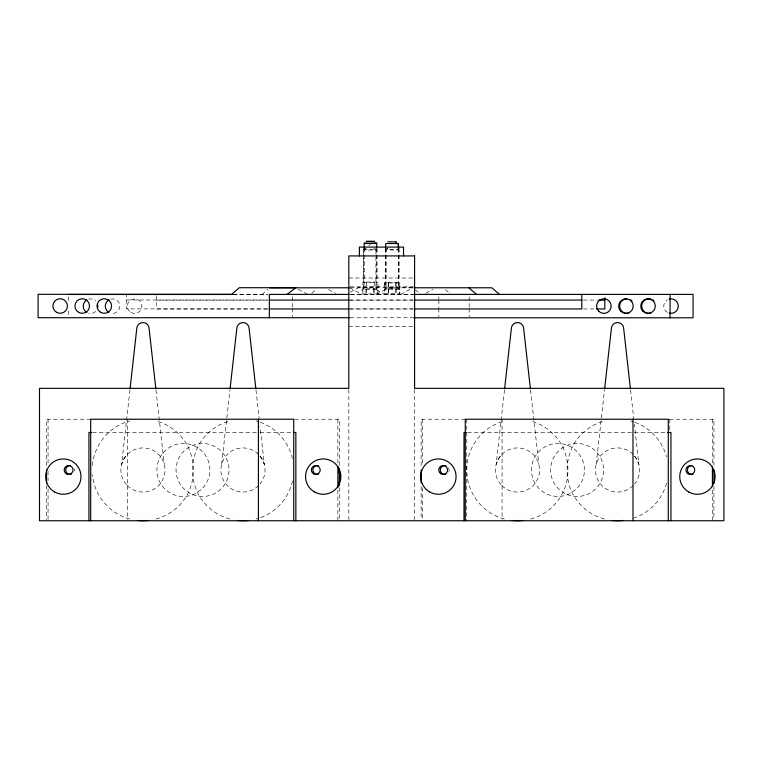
<?xml version="1.0" encoding="UTF-8"?>
<svg xmlns="http://www.w3.org/2000/svg" width="762" height="762" viewBox="0 0 762 762"><rect width="100%" height="100%" fill="white"/><g stroke="black" fill="none" stroke-linecap="round" stroke-linejoin="round"><path stroke-width="0.57" stroke-dasharray="3.81 2.86" d="M129.921 390.03L121.625 464.277L123.835 458.953L127.34 454.381M221.647 464.277L229.943 390.03M504.482 390.03L496.195 464.277L498.396 458.953L501.901 454.381M596.217 464.277L604.504 390.03M262.004 294.465L267.976 289.312M363.369 288.836L363.369 249.707L365.465 248.031M366.255 248.393L364.15 250.069L376.733 250.069L374.637 248.393M387.81 248.021L385.715 249.698L398.297 249.698M388.125 248.317L386.029 249.993L398.602 249.993L396.202 248.021M311.744 293.075L316.154 289.77M368.846 245.516L370.446 244.45M400.783 294.399L413.033 287.779M425.825 293.294L432.968 289.436M350.291 292.122L358.531 287.703L412.375 287.703L421.205 294.322M376.485 294.465L388.849 287.846L413.423 287.846M363.369 249.707L375.942 249.707L375.942 288.836M348.815 277.997L413.404 277.997M362.893 282.616L377.99 282.616M349.996 286.826L413.404 286.826M362.941 287.103L378.038 287.103M350.415 287.779L372.647 287.779L385.01 294.399M232.867 294.322L267.176 294.322M350.863 294.322L412.994 294.322M233.505 294.465L267.919 294.465M350.291 294.399L413.795 294.399M126.368 299.99L267.757 299.99M348.815 300.066L413.909 299.99M583.416 300.066L597.675 300.066M156.686 300.123L267.186 300.123M350.358 300.123L413.328 300.123M267.757 308.896L126.368 308.896L126.368 294.322M348.815 308.896L413.909 308.896M583.416 308.962L595.303 308.962M267.186 309.029L156.686 309.029L156.686 294.465M350.358 309.029L413.328 309.029M350.187 317.792L412.69 317.716M348.815 326.546L413.404 326.546M90.697 419.233L46.558 419.233L46.558 467.63M294.884 419.233L339.347 419.233L339.347 465.268M465.258 419.233L421.129 419.233L421.129 466.449M669.446 419.233L713.918 419.233L713.918 466.449M92.497 432.473L258.985 432.473M260.175 432.473L292.284 432.473M467.582 432.473L666.178 432.473M349.653 287.779L362.007 294.399M328.527 289.493L335.671 293.36M298.209 289.36L307.4 294.322M445.341 289.827L451.514 294.465M373.847 248.031L375.942 249.707M634.536 456.209L636.641 458.953L638.851 464.277L634.375 424.205M259.975 456.209L262.08 458.953L264.281 464.277L260.071 426.568M630.555 390.03L633.717 418.319M530.533 390.03L538.829 464.277M255.984 390.03L259.147 418.319M155.962 390.03L164.259 464.277M713.918 486.508L713.918 519.56M712.422 419.233L712.422 464.087M712.422 490.052L712.422 520.741M669.779 419.233L669.779 431.035M502.063 419.233L502.063 519.56M469.173 296.732L469.173 307.915M469.173 308.496L469.173 316.754M466.754 419.233L466.754 520.741M438.855 296.589L438.855 299.009M438.855 300.171L438.855 307.781M438.855 308.362L438.855 316.611M422.615 419.233L422.615 465.268M422.615 487.69L422.615 520.741M421.129 486.508L421.129 519.56M414.585 389.515L414.585 519.56M399.555 287.684L399.555 282.654L384.458 282.654L384.458 287.684M399.136 248.288L399.136 277.997M398.602 248.555L398.602 289.131M398.297 248.269L398.297 288.836M396.088 282.95L396.088 287.979M396.088 289.131L396.088 294.161M395.783 282.654L395.783 287.684M395.783 288.836L395.783 293.865M388.544 282.95L388.544 287.979M388.544 289.131L388.544 294.161M388.229 282.654L388.229 287.684M388.229 288.836L388.229 293.865M386.029 248.555L386.029 289.131M385.896 248.288L385.896 277.997M385.715 248.269L385.715 288.836M377.99 287.645L378.038 282.064L362.941 282.064L362.893 287.645M377.99 294.237L377.99 289.208L362.893 289.208L362.893 294.237M377.066 248.288L377.066 277.997M376.733 248.222L376.733 289.208M374.266 282.064L374.218 287.645M374.218 289.208L374.218 294.237M373.428 288.836L373.428 293.875M366.712 282.064L366.674 287.645M366.674 289.208L366.674 294.237M365.884 288.836L365.884 293.875M364.15 248.222L364.15 289.208M363.826 248.288L363.826 277.997M348.815 389.515L348.815 519.56M339.347 487.69L339.347 519.56M337.861 419.233L337.861 464.087M337.861 490.052L337.861 520.741M292.322 296.666L292.322 307.848M292.322 308.439L292.322 316.687M127.492 419.233L127.492 519.56M68.418 296.799L68.418 301.485M68.418 310.839L68.418 316.687M48.054 419.233L48.054 465.268M48.054 471.164L48.054 480.612M48.054 488.871L48.054 520.741M46.558 485.337L46.558 519.56M666.559 483.127A50.759 50.759 0 0 1 630.669 519.017M604.399 519.017A50.759 50.759 0 0 1 573.576 495.367C564.747 479.689 565.118 460.305 573.576 444.608A50.759 50.759 0 0 1 604.399 420.957M630.669 420.957A50.759 50.759 0 0 1 633.832 421.919M634.879 422.291A50.759 50.759 0 0 1 666.559 456.848M634.679 456.095A22.069 22.069 0 0 1 634.679 483.88M633.136 485.594A22.069 22.069 0 0 1 601.932 485.594A22.069 22.069 0 0 1 601.932 454.381A22.069 22.069 0 0 1 633.136 454.381M667.369 312.401A7.287 7.287 0 0 1 667.369 299.79M95.631 311.306A7.287 7.287 0 0 1 88.602 313.192M88.602 299.123A7.287 7.287 0 0 1 95.631 301.009M110.671 299.123A7.287 7.287 0 0 1 119.834 306.162A7.287 7.287 0 0 1 110.671 313.192M448.504 467.782A4.41 4.41 0 0 1 448.504 472.192M530.647 519.017A50.759 50.759 0 0 0 561.47 495.367C570.29 479.689 569.919 460.305 561.47 444.608A50.759 50.759 0 0 0 530.647 420.957M504.377 519.017A50.759 50.759 0 0 1 504.377 420.957M74.381 468.849A4.41 4.41 0 0 1 74.381 471.126M156.077 519.017A50.759 50.759 0 0 0 186.9 495.367C195.729 479.689 195.358 460.305 186.9 444.608A50.759 50.759 0 0 0 156.077 420.957M129.807 519.017A50.759 50.759 0 0 1 92.383 474.402M92.383 465.572A50.759 50.759 0 0 1 129.807 420.957M292.513 480.984A50.759 50.759 0 0 1 256.099 519.017M229.829 519.017A50.759 50.759 0 0 1 199.006 495.367C190.186 479.689 190.548 460.305 199.006 444.608A50.759 50.759 0 0 1 229.829 420.957M256.099 420.957A50.759 50.759 0 0 1 259.27 421.919M260.318 422.291A50.759 50.759 0 0 1 292.513 458.991M260.109 456.095A22.069 22.069 0 0 1 260.109 483.88M258.566 485.594A22.069 22.069 0 0 1 227.362 485.594A22.069 22.069 0 0 1 227.362 454.381A22.069 22.069 0 0 1 258.566 454.381M201.12 489.652L195.424 493.576A26.48 26.48 0 0 1 156.915 470.935A26.48 26.48 0 0 1 193.71 445.599A26.48 26.48 0 0 1 201.12 489.652M575.681 489.652L569.986 493.576A26.48 26.48 0 0 1 531.485 470.935A26.48 26.48 0 0 1 568.281 445.599A26.48 26.48 0 0 1 575.681 489.652M399.86 282.95L384.772 282.95L384.772 287.979L399.86 287.979L399.86 282.95M377.2 288.836L362.112 288.836L362.112 293.875L377.2 293.875L377.2 288.836M399.555 288.836L384.458 288.836L384.458 293.865L399.555 293.865L399.555 288.836M399.86 289.131L384.772 289.131L384.772 294.161L399.86 294.161L399.86 289.131M565.052 493.576L559.356 489.652A26.48 26.48 0 0 1 566.766 445.599A26.48 26.48 0 0 1 603.561 470.935A26.48 26.48 0 0 1 565.052 493.576M190.481 493.576L184.795 489.652A26.48 26.48 0 0 1 192.195 445.599A26.48 26.48 0 0 1 228.991 470.935A26.48 26.48 0 0 1 190.481 493.576M130.978 312.468A7.287 7.287 0 0 0 141.903 306.162A7.287 7.287 0 0 0 130.978 299.857A7.287 7.287 0 0 0 130.978 312.468M501.901 485.594A22.069 22.069 0 0 0 538.829 475.698A22.069 22.069 0 0 0 511.797 448.675A22.069 22.069 0 0 0 501.901 485.594M127.34 485.594A22.069 22.069 0 0 0 164.259 475.698A22.069 22.069 0 0 0 137.227 448.675A22.069 22.069 0 0 0 127.34 485.594"/><path stroke-width="1.14" d="M130.054 388.858L136.76 328.755A6.182 6.182 0 0 1 142.942 322.574A6.182 6.182 0 0 1 149.123 328.755L155.839 388.858M230.076 388.858L236.782 328.755A6.182 6.182 0 0 1 242.964 322.574A6.182 6.182 0 0 1 249.145 328.755L255.861 388.858M504.615 388.858L511.331 328.755A6.182 6.182 0 0 1 517.512 322.574A6.182 6.182 0 0 1 523.684 328.755L530.4 388.858M604.637 388.858L611.353 328.755A6.182 6.182 0 0 1 617.534 322.574A6.182 6.182 0 0 1 623.707 328.755L630.422 388.858M286.979 294.399L295.808 287.779M366.293 241.259L374.685 241.259M366.255 241.802L374.637 241.802M387.81 241.84L396.202 241.84M395.945 242.135L396.507 242.135M364.198 242.935L365.046 242.935M374.933 242.935L376.78 242.935M398.393 243.811L398.602 247.374M295.142 287.703L239.363 287.703L231.686 294.322L38.1 294.322L38.1 317.716L349.663 317.716M269.681 287.846L349.653 287.779M414.223 287.779L491.814 287.779L499.491 294.399M68.418 294.465L232.42 294.465M349.11 294.399L269.329 294.399L269.329 317.792M413.795 294.399L693.077 294.399L693.077 317.792L413.623 317.792M269.329 300.066L348.929 300.066M414.28 300.066L581.806 300.066M598.865 300.066L604.809 300.066M269.329 308.962L348.929 308.962M414.28 308.962L581.806 308.962L581.806 294.399M596.494 308.962L604.809 308.962L604.809 297.799M91.307 432.473L88.935 432.473L88.935 520.741M293.475 432.473L295.856 432.473L295.856 520.741M466.392 432.473L464.01 432.473L464.01 520.741M667.369 432.473L670.941 432.473L670.941 520.741M468.82 287.779L476.488 294.399M713.918 469.992L713.918 482.975M712.422 466.449L712.422 486.508M670.084 294.399L670.084 317.792M668.293 520.741L668.293 419.233L465.258 419.233L465.258 520.741M632.984 419.233L632.984 520.741M421.129 469.992L421.129 482.975M403.546 255.927L403.546 247.098L359.407 247.098L359.407 255.927M398.297 247.078L398.297 243.526L385.715 243.526L385.715 247.078M376.733 247.04L376.733 243.478L364.15 243.478L364.15 247.04M339.347 468.811L339.347 485.337M337.861 466.449L337.861 487.69M293.722 520.741L293.722 419.233L90.697 419.233L90.697 520.741M258.413 419.233L258.413 520.741M46.558 469.992L46.558 482.975M623.049 520.446A50.759 50.759 0 0 1 612.01 520.446M669.122 299.066A7.287 7.287 0 0 1 678.294 306.095A7.287 7.287 0 0 1 669.122 313.134M650.824 313.134A7.287 7.287 0 0 1 641.661 306.095A7.287 7.287 0 0 1 650.824 299.066M652.586 299.79A7.287 7.287 0 0 1 654.091 300.942M628.764 313.134A7.287 7.287 0 0 1 619.658 307.048A7.287 7.287 0 0 1 626.878 298.818M630.517 299.79A7.287 7.287 0 0 1 632.022 300.942M97.517 304.276A7.287 7.287 0 0 1 97.517 308.048M86.839 312.468A7.287 7.287 0 0 1 86.839 299.857M108.909 312.468A7.287 7.287 0 0 1 108.909 299.857M338.642 470.564A17.65 17.65 0 0 1 338.642 484.08M692.991 474.25A4.41 4.41 0 0 1 687.467 470.564A4.41 4.41 0 0 1 691.848 465.572M445.827 474.25A4.41 4.41 0 0 1 440.274 469.992A4.41 4.41 0 0 1 445.827 465.725M523.027 520.446A50.759 50.759 0 0 1 511.988 520.446M318.421 474.25A4.41 4.41 0 0 1 312.868 469.992A4.41 4.41 0 0 1 318.421 465.725M71.257 474.25A4.41 4.41 0 0 1 65.742 470.564A4.41 4.41 0 0 1 70.114 465.572M148.466 520.446A50.759 50.759 0 0 1 137.427 520.446M248.488 520.446A50.759 50.759 0 0 1 237.449 520.446M414.585 255.927L348.815 255.927L348.815 388.334L39.5 388.334L39.5 520.741L723.9 520.741L723.9 388.334L414.585 388.334L414.585 255.927M440.988 473.812A4.41 4.41 0 0 0 447.608 469.992A4.41 4.41 0 0 0 440.988 466.163A4.41 4.41 0 0 0 440.988 473.812M688.153 473.812A4.41 4.41 0 0 0 694.773 469.992A4.41 4.41 0 0 0 688.153 466.163A4.41 4.41 0 0 0 688.153 473.812M642.861 311.248A7.287 7.287 0 0 0 655.044 307.981A7.287 7.287 0 0 0 646.128 299.066A7.287 7.287 0 0 0 642.861 311.248M620.792 311.248A7.287 7.287 0 0 0 632.974 307.981A7.287 7.287 0 0 0 624.059 299.066A7.287 7.287 0 0 0 620.792 311.248M598.722 311.248A7.287 7.287 0 0 0 610.914 307.981A7.287 7.287 0 0 0 601.99 299.066A7.287 7.287 0 0 0 598.722 311.248M56.531 312.325A7.287 7.287 0 0 0 67.447 306.019A7.287 7.287 0 0 0 56.531 299.714A7.287 7.287 0 0 0 56.531 312.325M78.591 312.325A7.287 7.287 0 0 0 89.516 306.019A7.287 7.287 0 0 0 78.591 299.714A7.287 7.287 0 0 0 78.591 312.325M100.66 312.325A7.287 7.287 0 0 0 111.585 306.019A7.287 7.287 0 0 0 100.66 299.714A7.287 7.287 0 0 0 100.66 312.325M429.587 491.9A17.65 17.65 0 0 0 456.067 476.612A17.65 17.65 0 0 0 429.587 461.315A17.65 17.65 0 0 0 429.587 491.9M688.591 491.9A17.65 17.65 0 0 0 715.07 476.612A17.65 17.65 0 0 0 688.591 461.315A17.65 17.65 0 0 0 688.591 491.9M54.502 491.9A17.65 17.65 0 0 0 80.982 476.612A17.65 17.65 0 0 0 54.502 461.315A17.65 17.65 0 0 0 54.502 491.9M314.392 491.9A17.65 17.65 0 0 0 340.871 476.612A17.65 17.65 0 0 0 314.392 461.315A17.65 17.65 0 0 0 314.392 491.9M66.418 473.812A4.41 4.41 0 0 0 73.038 469.992A4.41 4.41 0 0 0 66.418 466.163A4.41 4.41 0 0 0 66.418 473.812M313.582 473.812A4.41 4.41 0 0 0 320.202 469.992A4.41 4.41 0 0 0 313.582 466.163A4.41 4.41 0 0 0 313.582 473.812"/></g></svg>
